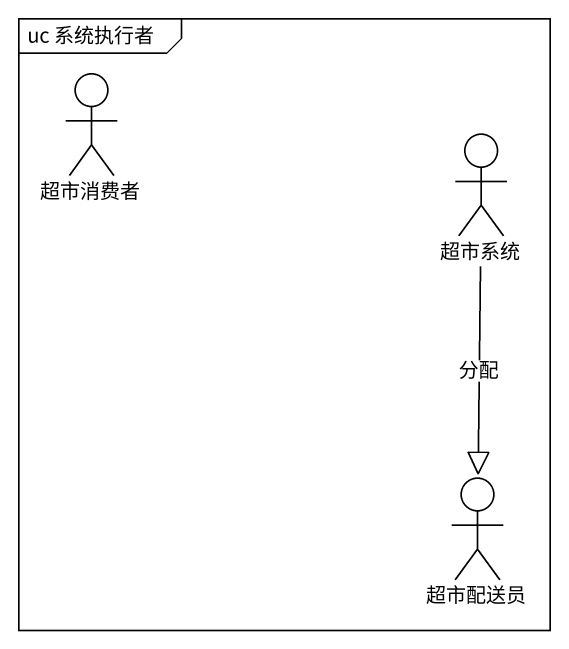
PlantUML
@startuml
mainframe uc 系统执行者
actor 超市消费者
actor 超市系统
actor 超市配送员
超市系统 --|> 超市配送员 : 分配
@enduml
